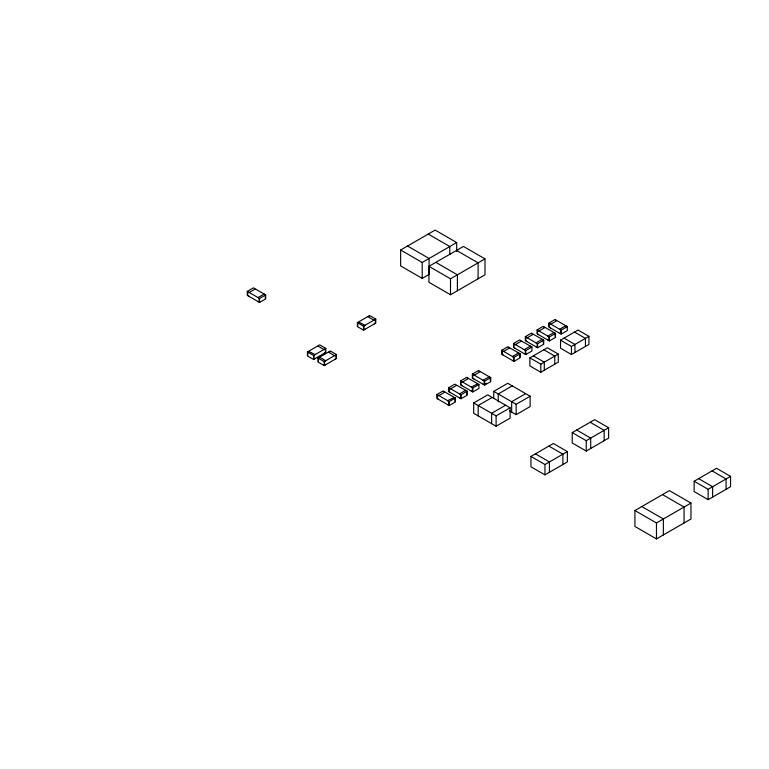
<?xml version="1.0" encoding="UTF-8"?>
<svg xmlns="http://www.w3.org/2000/svg" width="769" height="769" viewBox="0 0 769 769"><rect width="100%" height="100%" fill="white"/><g stroke="black" fill="none" stroke-linecap="round" stroke-linejoin="round"><path stroke-width="1.15" d="M247.282 291.384L253.414 287.837L265.68 294.921L265.68 298.901L259.547 302.448L247.282 295.363L247.282 291.384L259.547 298.459L265.68 294.921M407.541 246.022L429.092 258.471L429.092 274.398L422.2 278.388L400.639 265.939L400.639 250.002L435.129 230.094L456.69 242.543L456.69 251.646M400.639 250.002L422.2 262.45L456.69 242.543M428.939 266.343L463.438 246.436L484.989 258.874L484.989 274.812L450.499 294.729L428.939 282.281L428.939 266.343L450.499 278.791L484.989 258.874M357.383 322.624L369.649 315.54L375.781 319.077L375.781 323.067L363.516 330.141L357.383 326.604L357.383 322.624L363.516 326.162L375.781 319.077M369.264 316.203L368.111 316.866L374.243 320.413L375.397 319.741L375.397 322.845L374.243 323.951M307.437 351.933L319.693 344.858L325.825 348.395L325.825 352.385L313.56 359.459L307.437 355.922L307.437 351.933L313.56 355.48L325.825 348.395M318.049 358.066L330.314 350.981L336.438 354.528L336.438 358.508L324.182 365.592L318.049 362.045L318.049 358.066L324.182 361.603L336.438 354.528M329.93 351.644L328.776 352.308L334.909 355.855L336.063 355.191L336.063 358.287L334.909 359.392M501.734 350.299L507.867 346.752L520.132 353.836L520.132 357.816L514 361.363L501.734 354.278L501.734 350.299L514 357.374L520.132 353.836M513.529 343.483L519.661 339.946L531.927 347.03L531.927 351.01L525.794 354.547L513.529 347.473L513.529 343.483L525.794 350.568L531.927 347.03M525.323 336.678L531.456 333.14L543.712 340.215L543.712 344.204L537.589 347.742L525.323 340.657L525.323 336.678L537.589 343.762L543.712 340.215M537.108 329.872L543.241 326.325L555.506 333.41L555.506 337.389L549.374 340.936L537.108 333.852L537.108 329.872L549.374 336.947L555.506 333.41M548.903 323.067L555.035 319.519L567.301 326.604L567.301 330.583L561.168 334.121L548.903 327.046L548.903 323.067L561.168 330.141L567.301 326.604M436.975 394.497L443.098 390.96L455.363 398.044L455.363 402.024L449.231 405.561L436.975 398.486L436.975 394.497L449.231 401.581L455.363 398.044M448.76 387.691L454.892 384.154L467.158 391.229L467.158 395.218L461.025 398.755L448.76 391.671L448.76 387.691L461.025 394.776L467.158 391.229M460.554 380.886L466.687 377.339L478.952 384.423L478.952 388.403L472.82 391.95L460.554 384.865L460.554 380.886L472.82 387.961L478.952 384.423M472.349 374.07L478.481 370.533L490.747 377.617L490.747 381.597L484.614 385.134L472.349 378.06L472.349 374.07L484.614 381.155L490.747 377.617M529.87 357.854L547.355 347.761L558.275 354.067L558.275 362.141L540.799 372.225L529.87 365.919L529.87 357.854L540.799 364.16L558.275 354.067M560.534 340.148L578.009 330.055L588.939 336.361L588.939 344.435L571.454 354.528L560.534 348.222L560.534 340.148L571.454 346.454L588.939 336.361M483.076 384.25L484.23 384.471L486.277 383.298M473.694 402.946L487.7 394.862L510.107 407.801L510.107 418.144L496.101 426.228L473.694 413.299L473.694 402.946L496.101 415.885L510.107 407.801M493.746 398.275L493.746 391.373L507.751 383.289L530.149 396.227L530.149 406.57L516.153 414.654L509.597 410.877M492.179 397.448L478.174 405.532L478.174 415.885M512.231 385.875L498.225 393.959L498.225 401.879M505.627 405.215L491.622 413.299L491.622 423.642M525.669 393.632L511.664 401.726L511.664 412.069M493.746 391.373L516.153 404.311L530.149 396.227M530.946 456.44L553.353 443.502L567.359 451.586L567.359 461.938L544.952 474.877L530.946 466.793L530.946 456.44L544.952 464.524L567.359 451.586M572.223 432.611L594.629 419.672L608.635 427.756L608.635 438.109L586.228 451.047L572.223 442.963L572.223 432.611L586.228 440.695L608.635 427.756M634.915 510.529L669.405 490.612L690.966 503.061L690.966 518.998L656.466 538.906L634.915 526.457L634.915 510.529L656.466 522.978L690.966 503.061M694.138 481.231L716.545 468.292L730.55 476.376L730.55 486.729L708.143 499.667L694.138 491.583L694.138 481.231L708.143 489.315L730.55 476.376M428.237 234.074L449.788 246.522L449.788 254.654M456.536 250.415L478.097 262.863L478.097 278.791M555.42 320.183L556.573 320.846L550.441 324.393L549.287 323.73L549.287 326.825L550.441 327.93M566.916 326.825L565.773 325.72L559.64 329.257L560.784 330.362L560.784 333.458L559.64 333.237M574.52 332.073L585.44 338.379L585.44 346.454M435.84 262.364L457.401 274.812L457.401 290.74M564.033 338.129L574.952 344.435L574.952 352.51M543.625 326.998L544.779 327.661L538.646 331.199L537.493 330.535L537.493 333.631L538.646 334.736M531.831 333.804L532.984 334.467L526.852 338.004L525.708 337.341L525.708 340.436L526.852 341.542M543.856 349.78L554.776 356.085L554.776 364.16M531.542 347.252L530.389 346.146L524.256 349.684L525.41 350.789L525.41 353.884L524.256 353.663M533.369 355.836L544.289 362.141L544.289 370.206M508.251 347.415L509.405 348.078L503.272 351.625L502.119 350.962L502.119 354.057L503.272 355.163M712.065 470.878L726.071 478.972L726.071 489.315M698.617 478.645L712.623 486.729L712.623 497.082M590.15 422.258L604.155 430.342L604.155 440.695M478.866 371.196L480.01 371.86L473.877 375.407L472.733 374.734L472.733 377.839L473.877 378.944M576.702 430.025L590.707 438.109L590.707 448.462M467.071 378.002L468.225 378.665L462.092 382.212L460.939 381.549L460.939 384.644L462.092 385.75M662.503 494.602L684.064 507.04L684.064 522.978M548.874 446.087L562.879 454.171L562.879 464.524M443.482 391.623L444.636 392.286L438.503 395.824L437.35 395.16L437.35 398.265L438.503 399.371M641.807 506.55L663.368 518.998L663.368 534.926M535.426 453.854L549.431 461.938L549.431 472.291M708.143 489.315L708.143 499.667M656.466 522.978L656.466 538.906M586.228 440.695L586.228 451.047M571.454 346.454L571.454 354.528M561.168 330.141L561.168 334.121M555.122 336.726L555.122 333.631L553.978 332.525L547.845 336.063L548.989 337.168L548.989 340.273L547.845 340.052M549.374 336.947L549.374 340.936M544.952 464.524L544.952 474.877M543.337 343.541L543.337 340.436L542.183 339.331L536.051 342.878L537.204 343.983L537.204 347.079L536.051 346.857M540.799 364.16L540.799 372.225M537.589 343.762L537.589 347.742M525.794 350.568L525.794 354.547M521.19 341.273L515.057 344.81L513.913 344.147L513.913 347.252L515.057 348.357M519.748 357.152L519.748 354.057L518.594 352.952L512.462 356.489L513.615 357.595L513.615 360.699L512.462 360.478M516.153 404.311L516.153 414.654M514 357.374L514 361.363M496.101 415.885L496.101 426.228M490.362 380.934L490.362 377.839L489.209 376.733L483.076 380.271L484.23 381.376L484.23 384.471M484.614 381.155L484.614 385.134M477.414 383.981L471.282 387.076L472.435 388.182L472.435 391.286L471.282 391.065M472.82 387.961L472.82 391.95M466.773 394.555L466.773 391.45L465.63 390.344L459.497 393.891L460.641 394.997L460.641 398.092L459.497 397.871M461.025 394.776L461.025 398.755M456.43 385.48L450.298 389.018L449.144 388.355L449.144 391.45L450.298 392.555M454.979 398.265L454.979 401.36M453.835 397.602L447.702 400.697L448.856 401.803L448.856 404.898L447.702 404.677M450.499 278.791L450.499 294.729M449.231 401.581L449.231 405.561M422.2 262.45L422.2 278.388M365.044 329.257L363.9 329.478L363.9 326.383L365.044 325.277L358.912 322.182M363.516 326.162L363.516 330.141M357.768 322.845L357.768 325.941M325.71 364.708L324.556 364.929L324.556 361.824L325.71 360.719L319.577 357.181L318.433 358.287L318.433 361.382M324.297 353.269L325.441 352.164L325.441 349.059L324.297 349.722L318.164 346.185M324.182 361.603L324.182 365.592M315.098 358.575L313.944 358.796L313.944 355.701L315.098 354.596L308.965 351.491M313.56 355.48L313.56 359.459M307.811 352.164L307.811 355.259M265.295 298.237L265.295 295.142L264.142 294.037L258.019 297.574L259.163 298.68L259.163 301.775L258.019 301.554M259.547 298.459L259.547 302.448M254.952 289.163L248.82 292.71L247.666 292.047L247.666 295.142L248.82 296.248"/></g></svg>
